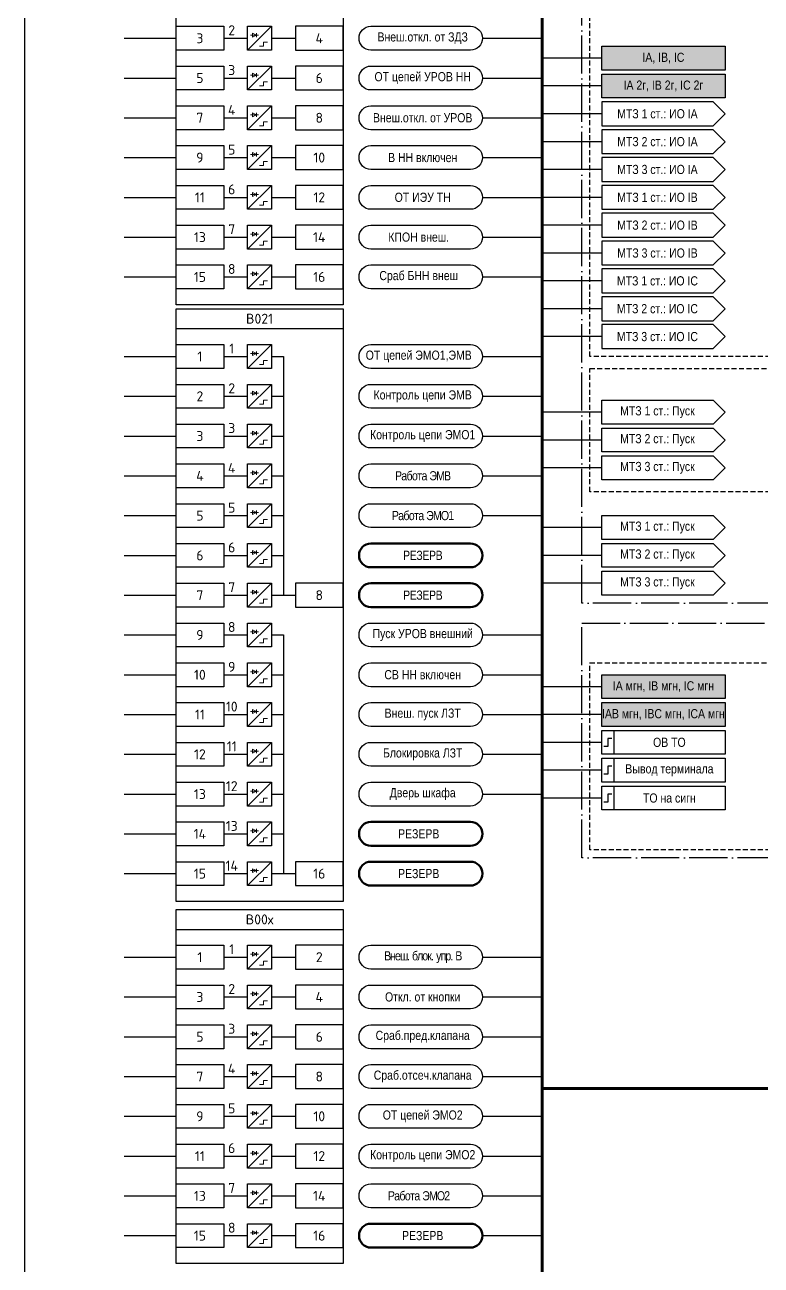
# Model space of a CAD drawing. Header units: millimetres. Extents: x 1491 to 6632, y -558 to 938.
# Drawn here: x 3962 to 4147.1, y -35.4 to 276.4 of the extents above; entities that cross this region are included whole.
import ezdxf
from ezdxf.enums import TextEntityAlignment as Align

# ---------------------------------------------------------------- set-up
doc = ezdxf.new("R2010")
doc.units = ezdxf.units.MM
doc.linetypes.add('ACAD_ISO04W100', pattern=[30, 24, -3, 0, -3])
doc.linetypes.add('штриховая2', pattern=[0.375, 0.25, -0.125])
doc.layers.add('_ОРЗ_0.3', color=7, linetype='Continuous', lineweight=30)
doc.layers.add('TEXT', color=7, linetype='Continuous', lineweight=25)
doc.layers.add('Основная', color=7, linetype='Continuous')
doc.styles.add('2.5_Gost_RD', font='ARIALN.TTF', dxfattribs={"height": 2.5})
doc.styles.add('2.5_ISOCPEUR', font='isocpeur.ttf', dxfattribs={"width": 0.9, "height": 2.5})
doc.styles.add('2.5_ISOCPEUR_1', font='isocpeur.ttf', dxfattribs={"height": 2.5})

# ---------------------------------------------------------------- blocks, each defined once
blk = doc.blocks.new('*U55')
at = {"lineweight": 13, "ltscale": 0.25}
blk.add_line((20.25, 1.25), (20.25, 0.25), dxfattribs=at)
for points in [[(0, 3), (12, 3), (12, -3), (0, -3)], [(18, 3), (24, 3), (24, -3), (18, -3)]]:
    blk.add_lwpolyline(points, close=True)
blk.add_lwpolyline([(20.25, 0.75), (19.25, 1.25), (19.25, 0.25), (20.25, 0.75)], dxfattribs=at)
at = {"lineweight": 13, "flags": 128}
for points in [[(19.5, 1.5, 0, 0, 0), (19.5, 2, 0.25, 0, 0), (19.5, 2.5, 0, 0, 0)], [(20, 1.5, 0, 0, 0), (20, 2, 0.25, 0, 0), (20, 2.5, 0, 0, 0)]]:
    blk.add_lwpolyline(points, format="xyseb", dxfattribs=at)
at = {"layer": 'Основная', "color": 0}
blk.add_line((12, 0), (18, 0), dxfattribs=at)
at = {"layer": 'Основная', "ltscale": 0.25}
blk.add_line((24, 3), (18, -3), dxfattribs=at)
at = {"layer": 'Основная', "color": 0, "lineweight": 13}
blk.add_line((18.75, 0.75), (20.75, 0.75), dxfattribs=at)
for p, q in [((21, -2), (22, -2)), ((22, -1), (23, -1)), ((22, -2), (22, -1))]:
    blk.add_line(p, q, dxfattribs=at).dxf.unprotected_set("ltscale", 0)
at = {"layer": 'Основная', "style": '2.5_ISOCPEUR'}
for tag, p in [('ОУ', (3, 6)), ('K', (14, 2)), ('В', (6, 0))]:
    blk.add_attdef(tag, text='', height=2.5, dxfattribs=at).set_placement(p, align=Align.MIDDLE_CENTER)
blk = doc.blocks.new('*U53')
blk.add_lwpolyline([(0, 3), (-12, 3), (-12, -3), (0, -3)], close=True)
at = {"layer": 'Основная', "style": '2.5_ISOCPEUR'}
for tag, p in [('ОУ', (-7, 10)), ('В', (-6, 0))]:
    blk.add_attdef(tag, text='', height=2.5, dxfattribs=at).set_placement(p, align=Align.MIDDLE_CENTER)
blk = doc.blocks.new('*U42')
at = {"layer": 'Основная', "color": 0}
for p, q in [((0, 0), (2, 0)), ((2, 0), (40, 0)), ((40, 0), (42, 0))]:
    blk.add_line(p, q, dxfattribs=at)

msp = doc.modelspace()

# ---------------------------------------------------------------- hatches: boundary and pattern name
at = {"ltscale": 100, "true_color": 0xf7931d}
h = msp.add_hatch(color=30, dxfattribs=at)
h.dxf.hatch_style = 1
h.paths.add_polyline_path([(4107, 271), (4138, 271), (4138, 265), (4107, 265)])
h = msp.add_hatch(color=30, dxfattribs=at)
h.dxf.hatch_style = 1
h.paths.add_polyline_path([(4107, 264), (4138, 264), (4138, 258), (4107, 258)])
h = msp.add_hatch(color=30, dxfattribs=at)
h.dxf.hatch_style = 1
h.paths.add_polyline_path([(4107, 113), (4138, 113), (4138, 107), (4107, 107)])
h = msp.add_hatch(color=30, dxfattribs=at)
h.dxf.hatch_style = 1
h.paths.add_polyline_path([(4107, 106), (4138, 106), (4138, 100), (4107, 100)])

# ---------------------------------------------------------------- linework, layer by layer
at = {"lineweight": 100, "ltscale": 100}
for p, q in [((4092, 641), (4092, -179)), ((4092, 9), (4722, 9))]:
    msp.add_line(p, q, dxfattribs=at)
at = {"ltscale": 100}
for p, q in [((4077, 273), (4092, 273)), ((4107, 268), (4092, 268)), ((4077, 263), (4092, 263)), ((4107, 261), (4092, 261)), ((4077, 253), (4092, 253)), ((4107, 254), (4092, 254)), ((4107, 247), (4092, 247)), ((4077, 243), (4092, 243)), ((4107, 240), (4092, 240)), ((4077, 233), (4092, 233)), ((4107, 233), (4092, 233)), ((4107, 226), (4092, 226)), ((4077, 223), (4092, 223)), ((4107, 219), (4092, 219)), ((4077, 213), (4092, 213)), ((4107, 212), (4092, 212)), ((4107, 205), (4092, 205)), ((4107, 198), (4092, 198)), ((4027, 193), (4027, 133)), ((4077, 193), (4092, 193)), ((4077, 183), (4092, 183)), ((4107, 179), (4092, 179)), ((4077, 173), (4092, 173)), ((4107, 172), (4092, 172)), ((4077, 163), (4092, 163)), ((4107, 165), (4092, 165)), ((4077, 153), (4092, 153)), ((4107, 150), (4092, 150)), ((4107, 143), (4092, 143)), ((4107, 136), (4092, 136)), ((4027, 123), (4027, 63)), ((4077, 123), (4092, 123)), ((4077, 113), (4092, 113)), ((4107, 110), (4092, 110)), ((4077, 103), (4092, 103)), ((4107, 103), (4092, 103)), ((4107, 96), (4092, 96)), ((4077, 93), (4092, 93)), ((4107, 89), (4092, 89)), ((4077, 83), (4092, 83)), ((4107, 82), (4092, 82)), ((4077, 42), (4092, 42)), ((4077, 32), (4092, 32)), ((4077, 22), (4092, 22)), ((4077, 12), (4092, 12)), ((4077, 2), (4092, 2)), ((4077, -8), (4092, -8)), ((4077, -18), (4092, -18)), ((4077, -28), (4092, -28))]:
    msp.add_line(p, q, dxfattribs=at)
for points in [[(3962, 697), (4994, 697), (4994, -234), (3962, -234)], [(4107, 271), (4138, 271), (4138, 265), (4107, 265)], [(4107, 264), (4138, 264), (4138, 258), (4107, 258)], [(4107, 113), (4138, 113), (4138, 107), (4107, 107)], [(4107, 106), (4138, 106), (4138, 100), (4107, 100)], [(4107, 99), (4110, 99), (4110, 93), (4107, 93)], [(4107, 99), (4138, 99), (4138, 93), (4107, 93)], [(4107, 92), (4138, 92), (4138, 86), (4107, 86)], [(4107, 92), (4110, 92), (4110, 86), (4107, 86)], [(4107, 85), (4110, 85), (4110, 79), (4107, 79)], [(4107, 85), (4138, 85), (4138, 79), (4107, 79)]]:
    msp.add_lwpolyline(points, close=True, dxfattribs=at)
at = {"color": 251, "linetype": 'ACAD_ISO04W100', "lineweight": 30, "ltscale": 0.4, "true_color": 0x58595b}
for points in [[(4102, 641), (4187, 641), (4187, 131), (4102, 131)], [(4102, 126), (4187, 126), (4187, 67), (4102, 67)]]:
    msp.add_lwpolyline(points, close=True, dxfattribs=at)
at = {"linetype": 'штриховая2', "ltscale": 5}
for points in [[(4104, 279), (4185, 279), (4185, 193), (4104, 193)], [(4104, 190), (4185, 190), (4185, 159), (4104, 159)], [(4104, 116), (4185, 116), (4185, 69), (4104, 69)]]:
    msp.add_lwpolyline(points, close=True, dxfattribs=at)
at = {"color": 3, "ltscale": 100}
msp.add_lwpolyline([(4049, 270, -1), (4049, 276), (4074, 276, -1), (4074, 270)], format="xyb", close=True, dxfattribs=at)
at = {"ltscale": 100}
for points in [[(3987, 273), (4000, 273)], [(4024, 273), (4030, 273)], [(3987, 263), (4000, 263)], [(4024, 263), (4030, 263)], [(4138, 254), (4135, 257), (4107, 257), (4107, 251), (4135, 251), (4138, 254)], [(3987, 253), (4000, 253)], [(4024, 253), (4030, 253)], [(4138, 247), (4135, 250), (4107, 250), (4107, 244), (4135, 244), (4138, 247)], [(3987, 243), (4000, 243)], [(4024, 243), (4030, 243)], [(4138, 240), (4135, 243), (4107, 243), (4107, 237), (4135, 237), (4138, 240)], [(4138, 233), (4135, 236), (4107, 236), (4107, 230), (4135, 230), (4138, 233)], [(3987, 233), (4000, 233)], [(4024, 233), (4030, 233)], [(4138, 226), (4135, 229), (4107, 229), (4107, 223), (4135, 223), (4138, 226)], [(3987, 223), (4000, 223)], [(4024, 223), (4030, 223)], [(4138, 219), (4135, 222), (4107, 222), (4107, 216), (4135, 216), (4138, 219)], [(3987, 213), (4000, 213)], [(4024, 213), (4030, 213)], [(4138, 212), (4135, 215), (4107, 215), (4107, 209), (4135, 209), (4138, 212)], [(4138, 205), (4135, 208), (4107, 208), (4107, 202), (4135, 202), (4138, 205)], [(4138, 198), (4135, 201), (4107, 201), (4107, 195), (4135, 195), (4138, 198)], [(3987, 193), (4000, 193)], [(4024, 193), (4027, 193)], [(3987, 183), (4000, 183)], [(4024, 183), (4027, 183)], [(4107, 182), (4135, 182), (4138, 179), (4135, 176), (4107, 176), (4107, 182)], [(4107, 175), (4135, 175), (4138, 172), (4135, 169), (4107, 169), (4107, 175)], [(3987, 173), (4000, 173)], [(4024, 173), (4027, 173)], [(4107, 168), (4135, 168), (4138, 165), (4135, 162), (4107, 162), (4107, 168)], [(3987, 163), (4000, 163)], [(4024, 163), (4027, 163)], [(3987, 153), (4000, 153)], [(4024, 153), (4027, 153)], [(4107, 153), (4135, 153), (4138, 150), (4135, 147), (4107, 147), (4107, 153)], [(4107, 146), (4135, 146), (4138, 143), (4135, 140), (4107, 140), (4107, 146)], [(3987, 143), (4000, 143)], [(4024, 143), (4027, 143)], [(4107, 139), (4135, 139), (4138, 136), (4135, 133), (4107, 133), (4107, 139)], [(3987, 133), (4000, 133)], [(4024, 133), (4030, 133)], [(3987, 123), (4000, 123)], [(4024, 123), (4027, 123)], [(3987, 113), (4000, 113)], [(4024, 113), (4027, 113)], [(3987, 103), (4000, 103)], [(4024, 103), (4027, 103)], [(3987, 93), (4000, 93)], [(4024, 93), (4027, 93)], [(3987, 83), (4000, 83)], [(4024, 83), (4027, 83)], [(3987, 73), (4000, 73)], [(4024, 73), (4027, 73)], [(3987, 63), (4000, 63)], [(4024, 63), (4027, 63)], [(4024, 63), (4030, 63)], [(3987, 42), (4000, 42)], [(4024, 42), (4030, 42)], [(3987, 32), (4000, 32)], [(4024, 32), (4030, 32)], [(3987, 22), (4000, 22)], [(4024, 22), (4030, 22)], [(3987, 12), (4000, 12)], [(4024, 12), (4030, 12)], [(3987, 2), (4000, 2)], [(4024, 2), (4030, 2)], [(3987, -8), (4000, -8)], [(4024, -8), (4030, -8)], [(3987, -18), (4000, -18)], [(4024, -18), (4030, -18)], [(3987, -28), (4000, -28)], [(4024, -28), (4030, -28)]]:
    msp.add_lwpolyline(points, dxfattribs=at)
at = {"color": 4, "ltscale": 100}
for points in [[(4049, 260, -1), (4049, 266), (4074, 266, -1), (4074, 260)], [(4049, 250, -1), (4049, 256), (4074, 256, -1), (4074, 250)], [(4049, 240, -1), (4049, 246), (4074, 246, -1), (4074, 240)]]:
    msp.add_lwpolyline(points, format="xyb", close=True, dxfattribs=at)
at = {"color": 5, "ltscale": 100}
for points in [[(4049, 230, -1), (4049, 236), (4074, 236, -1), (4074, 230)], [(4049, 220, -1), (4049, 226), (4074, 226, -1), (4074, 220)], [(4049, 210, -1), (4049, 216), (4074, 216, -1), (4074, 210)]]:
    msp.add_lwpolyline(points, format="xyb", close=True, dxfattribs=at)
at = {"color": 30, "ltscale": 100, "true_color": 0xf26722}
for points in [[(4049, 190, -1), (4049, 196), (4074, 196, -1), (4074, 190)], [(4049, 180, -1), (4049, 186), (4074, 186, -1), (4074, 180)], [(4049, 170, -1), (4049, 176), (4074, 176, -1), (4074, 170)], [(4049, 160, -1), (4049, 166), (4074, 166, -1), (4074, 160)], [(4049, 150, -1), (4049, 156), (4074, 156, -1), (4074, 150)]]:
    msp.add_lwpolyline(points, format="xyb", close=True, dxfattribs=at)
at = {"color": 30, "lineweight": 50, "ltscale": 100, "true_color": 0xf26722}
for points in [[(4049, 140, -1), (4049, 146), (4074, 146, -1), (4074, 140)], [(4049, 130, -1), (4049, 136), (4074, 136, -1), (4074, 130)]]:
    msp.add_lwpolyline(points, format="xyb", close=True, dxfattribs=at)
at = {"ltscale": 100}
for points in [[(4049, 120, -1), (4049, 126), (4074, 126, -1), (4074, 120)], [(4049, 110, -1), (4049, 116), (4074, 116, -1), (4074, 110)], [(4049, 100, -1), (4049, 106), (4074, 106, -1), (4074, 100)], [(4049, 90, -1), (4049, 96), (4074, 96, -1), (4074, 90)], [(4049, 80, -1), (4049, 86), (4074, 86, -1), (4074, 80)]]:
    msp.add_lwpolyline(points, format="xyb", close=True, dxfattribs=at)
at = {"lineweight": 30, "ltscale": 100}
for points in [[(4109.5, 97), (4108.5, 97), (4108.5, 95), (4107.5, 95)], [(4109.5, 90), (4108.5, 90), (4108.5, 88), (4107.5, 88)], [(4109.5, 83), (4108.5, 83), (4108.5, 81), (4107.5, 81)]]:
    msp.add_lwpolyline(points, dxfattribs=at)
at = {"lineweight": 50, "ltscale": 100}
for points in [[(4049, 70, -1), (4049, 76), (4074, 76, -1), (4074, 70)], [(4049, 60, -1), (4049, 66), (4074, 66, -1), (4074, 60)]]:
    msp.add_lwpolyline(points, format="xyb", close=True, dxfattribs=at)
at = {"color": 6, "ltscale": 100}
for points in [[(4049, 39, -1), (4049, 45), (4074, 45, -1), (4074, 39)], [(4049, 29, -1), (4049, 35), (4074, 35, -1), (4074, 29)]]:
    msp.add_lwpolyline(points, format="xyb", close=True, dxfattribs=at)
at = {"color": 1, "ltscale": 100}
for points in [[(4049, 19, -1), (4049, 25), (4074, 25, -1), (4074, 19)], [(4049, 9, -1), (4049, 15), (4074, 15, -1), (4074, 9)]]:
    msp.add_lwpolyline(points, format="xyb", close=True, dxfattribs=at)
at = {"color": 85, "ltscale": 100, "true_color": 0x58ba48}
for points in [[(4049, -1, -1), (4049, 5), (4074, 5, -1), (4074, -1)], [(4049, -11, -1), (4049, -5), (4074, -5, -1), (4074, -11)], [(4049, -21, -1), (4049, -15), (4074, -15, -1), (4074, -21)]]:
    msp.add_lwpolyline(points, format="xyb", close=True, dxfattribs=at)
at = {"color": 8, "lineweight": 50, "ltscale": 100}
msp.add_lwpolyline([(4049, -31, -1), (4049, -25), (4074, -25, -1), (4074, -31)], format="xyb", close=True, dxfattribs=at)
at = {"layer": '_ОРЗ_0.3', "ltscale": 100}
for points in [[(4000, 295), (4042, 295), (4042, 206), (4000, 206)], [(4000, 205), (4042, 205), (4042, 56), (4000, 56)], [(4000, 54), (4042, 54), (4042, -35), (4000, -35)]]:
    msp.add_lwpolyline(points, close=True, dxfattribs=at)

# ---------------------------------------------------------------- block references
at = {"ltscale": 0.25}
for p in [(4000, 200), (4000, 49)]:
    msp.add_blockref('*U42', p, dxfattribs=at)
at = {"layer": '_ОРЗ_0.3', "ltscale": 0.25}
ref = msp.add_blockref('*U55', (4000, 273), dxfattribs=at)
ref.add_attrib('В', '3', dxfattribs={"layer": 'Основная', "height": 2.5, "style": '2.5_ISOCPEUR'}).set_placement((4006, 273), align=Align.MIDDLE_CENTER)
ref.add_attrib('K', '2', dxfattribs={"layer": 'Основная', "height": 2.5, "style": '2.5_ISOCPEUR'}).set_placement((4014, 275), align=Align.MIDDLE_CENTER)
ref = msp.add_blockref('*U53', (4042, 273), dxfattribs=at)
ref.add_attrib('В', '4', dxfattribs={"layer": 'Основная', "height": 2.5, "style": '2.5_ISOCPEUR'}).set_placement((4036, 273), align=Align.MIDDLE_CENTER)
ref = msp.add_blockref('*U55', (4000, 263), dxfattribs=at)
ref.add_attrib('В', '5', dxfattribs={"layer": 'Основная', "height": 2.5, "style": '2.5_ISOCPEUR'}).set_placement((4006, 263), align=Align.MIDDLE_CENTER)
ref.add_attrib('K', '3', dxfattribs={"layer": 'Основная', "height": 2.5, "style": '2.5_ISOCPEUR'}).set_placement((4014, 265), align=Align.MIDDLE_CENTER)
ref = msp.add_blockref('*U53', (4042, 263), dxfattribs=at)
ref.add_attrib('В', '6', dxfattribs={"layer": 'Основная', "height": 2.5, "style": '2.5_ISOCPEUR'}).set_placement((4036, 263), align=Align.MIDDLE_CENTER)
ref = msp.add_blockref('*U55', (4000, 253), dxfattribs=at)
ref.add_attrib('В', '7', dxfattribs={"layer": 'Основная', "height": 2.5, "style": '2.5_ISOCPEUR'}).set_placement((4006, 253), align=Align.MIDDLE_CENTER)
ref.add_attrib('K', '4', dxfattribs={"layer": 'Основная', "height": 2.5, "style": '2.5_ISOCPEUR'}).set_placement((4014, 255), align=Align.MIDDLE_CENTER)
ref = msp.add_blockref('*U53', (4042, 253), dxfattribs=at)
ref.add_attrib('В', '8', dxfattribs={"layer": 'Основная', "height": 2.5, "style": '2.5_ISOCPEUR'}).set_placement((4036, 253), align=Align.MIDDLE_CENTER)
ref = msp.add_blockref('*U55', (4000, 243), dxfattribs=at)
ref.add_attrib('В', '9', dxfattribs={"layer": 'Основная', "height": 2.5, "style": '2.5_ISOCPEUR'}).set_placement((4006, 243), align=Align.MIDDLE_CENTER)
ref.add_attrib('K', '5', dxfattribs={"layer": 'Основная', "height": 2.5, "style": '2.5_ISOCPEUR'}).set_placement((4014, 245), align=Align.MIDDLE_CENTER)
ref = msp.add_blockref('*U53', (4042, 243), dxfattribs=at)
ref.add_attrib('В', '10', dxfattribs={"layer": 'Основная', "height": 2.5, "style": '2.5_ISOCPEUR'}).set_placement((4036, 243), align=Align.MIDDLE_CENTER)
ref = msp.add_blockref('*U55', (4000, 233), dxfattribs=at)
ref.add_attrib('В', '11', dxfattribs={"layer": 'Основная', "height": 2.5, "style": '2.5_ISOCPEUR'}).set_placement((4006, 233), align=Align.MIDDLE_CENTER)
ref.add_attrib('K', '6', dxfattribs={"layer": 'Основная', "height": 2.5, "style": '2.5_ISOCPEUR'}).set_placement((4014, 235), align=Align.MIDDLE_CENTER)
ref = msp.add_blockref('*U53', (4042, 233), dxfattribs=at)
ref.add_attrib('В', '12', dxfattribs={"layer": 'Основная', "height": 2.5, "style": '2.5_ISOCPEUR'}).set_placement((4036, 233), align=Align.MIDDLE_CENTER)
ref = msp.add_blockref('*U55', (4000, 223), dxfattribs=at)
ref.add_attrib('В', '13', dxfattribs={"layer": 'Основная', "height": 2.5, "style": '2.5_ISOCPEUR'}).set_placement((4006, 223), align=Align.MIDDLE_CENTER)
ref.add_attrib('K', '7', dxfattribs={"layer": 'Основная', "height": 2.5, "style": '2.5_ISOCPEUR'}).set_placement((4014, 225), align=Align.MIDDLE_CENTER)
ref = msp.add_blockref('*U53', (4042, 223), dxfattribs=at)
ref.add_attrib('В', '14', dxfattribs={"layer": 'Основная', "height": 2.5, "style": '2.5_ISOCPEUR'}).set_placement((4036, 223), align=Align.MIDDLE_CENTER)
ref = msp.add_blockref('*U55', (4000, 213), dxfattribs=at)
ref.add_attrib('В', '15', dxfattribs={"layer": 'Основная', "height": 2.5, "style": '2.5_ISOCPEUR'}).set_placement((4006, 213), align=Align.MIDDLE_CENTER)
ref.add_attrib('K', '8', dxfattribs={"layer": 'Основная', "height": 2.5, "style": '2.5_ISOCPEUR'}).set_placement((4014, 215), align=Align.MIDDLE_CENTER)
ref = msp.add_blockref('*U53', (4042, 213), dxfattribs=at)
ref.add_attrib('В', '16', dxfattribs={"layer": 'Основная', "height": 2.5, "style": '2.5_ISOCPEUR'}).set_placement((4036, 213), align=Align.MIDDLE_CENTER)
ref = msp.add_blockref('*U55', (4000, 193), dxfattribs=at)
ref.add_attrib('В', '1', dxfattribs={"layer": 'Основная', "height": 2.5, "style": '2.5_ISOCPEUR'}).set_placement((4006, 193), align=Align.MIDDLE_CENTER)
ref.add_attrib('K', '1', dxfattribs={"layer": 'Основная', "height": 2.5, "style": '2.5_ISOCPEUR'}).set_placement((4014, 195), align=Align.MIDDLE_CENTER)
ref = msp.add_blockref('*U55', (4000, 183), dxfattribs=at)
ref.add_attrib('В', '2', dxfattribs={"layer": 'Основная', "height": 2.5, "style": '2.5_ISOCPEUR'}).set_placement((4006, 183), align=Align.MIDDLE_CENTER)
ref.add_attrib('K', '2', dxfattribs={"layer": 'Основная', "height": 2.5, "style": '2.5_ISOCPEUR'}).set_placement((4014, 185), align=Align.MIDDLE_CENTER)
ref = msp.add_blockref('*U55', (4000, 173), dxfattribs=at)
ref.add_attrib('В', '3', dxfattribs={"layer": 'Основная', "height": 2.5, "style": '2.5_ISOCPEUR'}).set_placement((4006, 173), align=Align.MIDDLE_CENTER)
ref.add_attrib('K', '3', dxfattribs={"layer": 'Основная', "height": 2.5, "style": '2.5_ISOCPEUR'}).set_placement((4014, 175), align=Align.MIDDLE_CENTER)
ref = msp.add_blockref('*U55', (4000, 163), dxfattribs=at)
ref.add_attrib('В', '4', dxfattribs={"layer": 'Основная', "height": 2.5, "style": '2.5_ISOCPEUR'}).set_placement((4006, 163), align=Align.MIDDLE_CENTER)
ref.add_attrib('K', '4', dxfattribs={"layer": 'Основная', "height": 2.5, "style": '2.5_ISOCPEUR'}).set_placement((4014, 165), align=Align.MIDDLE_CENTER)
ref = msp.add_blockref('*U55', (4000, 153), dxfattribs=at)
ref.add_attrib('В', '5', dxfattribs={"layer": 'Основная', "height": 2.5, "style": '2.5_ISOCPEUR'}).set_placement((4006, 153), align=Align.MIDDLE_CENTER)
ref.add_attrib('K', '5', dxfattribs={"layer": 'Основная', "height": 2.5, "style": '2.5_ISOCPEUR'}).set_placement((4014, 155), align=Align.MIDDLE_CENTER)
ref = msp.add_blockref('*U55', (4000, 143), dxfattribs=at)
ref.add_attrib('В', '6', dxfattribs={"layer": 'Основная', "height": 2.5, "style": '2.5_ISOCPEUR'}).set_placement((4006, 143), align=Align.MIDDLE_CENTER)
ref.add_attrib('K', '6', dxfattribs={"layer": 'Основная', "height": 2.5, "style": '2.5_ISOCPEUR'}).set_placement((4014, 145), align=Align.MIDDLE_CENTER)
ref = msp.add_blockref('*U55', (4000, 133), dxfattribs=at)
ref.add_attrib('В', '7', dxfattribs={"layer": 'Основная', "height": 2.5, "style": '2.5_ISOCPEUR'}).set_placement((4006, 133), align=Align.MIDDLE_CENTER)
ref.add_attrib('K', '7', dxfattribs={"layer": 'Основная', "height": 2.5, "style": '2.5_ISOCPEUR'}).set_placement((4014, 135), align=Align.MIDDLE_CENTER)
ref = msp.add_blockref('*U53', (4042, 133), dxfattribs=at)
ref.add_attrib('В', '8', dxfattribs={"layer": 'Основная', "height": 2.5, "style": '2.5_ISOCPEUR'}).set_placement((4036, 133), align=Align.MIDDLE_CENTER)
ref = msp.add_blockref('*U55', (4000, 123), dxfattribs=at)
ref.add_attrib('В', '9', dxfattribs={"layer": 'Основная', "height": 2.5, "style": '2.5_ISOCPEUR'}).set_placement((4006, 123), align=Align.MIDDLE_CENTER)
ref.add_attrib('K', '8', dxfattribs={"layer": 'Основная', "height": 2.5, "style": '2.5_ISOCPEUR'}).set_placement((4014, 125), align=Align.MIDDLE_CENTER)
ref = msp.add_blockref('*U55', (4000, 113), dxfattribs=at)
ref.add_attrib('В', '10', dxfattribs={"layer": 'Основная', "height": 2.5, "style": '2.5_ISOCPEUR'}).set_placement((4006, 113), align=Align.MIDDLE_CENTER)
ref.add_attrib('K', '9', dxfattribs={"layer": 'Основная', "height": 2.5, "style": '2.5_ISOCPEUR'}).set_placement((4014, 115), align=Align.MIDDLE_CENTER)
ref = msp.add_blockref('*U55', (4000, 103), dxfattribs=at)
ref.add_attrib('В', '11', dxfattribs={"layer": 'Основная', "height": 2.5, "style": '2.5_ISOCPEUR'}).set_placement((4006, 103), align=Align.MIDDLE_CENTER)
ref.add_attrib('K', '10', dxfattribs={"layer": 'Основная', "height": 2.5, "style": '2.5_ISOCPEUR'}).set_placement((4014, 105), align=Align.MIDDLE_CENTER)
ref = msp.add_blockref('*U55', (4000, 93), dxfattribs=at)
ref.add_attrib('В', '12', dxfattribs={"layer": 'Основная', "height": 2.5, "style": '2.5_ISOCPEUR'}).set_placement((4006, 93), align=Align.MIDDLE_CENTER)
ref.add_attrib('K', '11', dxfattribs={"layer": 'Основная', "height": 2.5, "style": '2.5_ISOCPEUR'}).set_placement((4014, 95), align=Align.MIDDLE_CENTER)
ref = msp.add_blockref('*U55', (4000, 83), dxfattribs=at)
ref.add_attrib('В', '13', dxfattribs={"layer": 'Основная', "height": 2.5, "style": '2.5_ISOCPEUR'}).set_placement((4006, 83), align=Align.MIDDLE_CENTER)
ref.add_attrib('K', '12', dxfattribs={"layer": 'Основная', "height": 2.5, "style": '2.5_ISOCPEUR'}).set_placement((4014, 85), align=Align.MIDDLE_CENTER)
ref = msp.add_blockref('*U55', (4000, 73), dxfattribs=at)
ref.add_attrib('В', '14', dxfattribs={"layer": 'Основная', "height": 2.5, "style": '2.5_ISOCPEUR'}).set_placement((4006, 73), align=Align.MIDDLE_CENTER)
ref.add_attrib('K', '13', dxfattribs={"layer": 'Основная', "height": 2.5, "style": '2.5_ISOCPEUR'}).set_placement((4014, 75), align=Align.MIDDLE_CENTER)
ref = msp.add_blockref('*U55', (4000, 63), dxfattribs=at)
ref.add_attrib('В', '15', dxfattribs={"layer": 'Основная', "height": 2.5, "style": '2.5_ISOCPEUR'}).set_placement((4006, 63), align=Align.MIDDLE_CENTER)
ref.add_attrib('K', '14', dxfattribs={"layer": 'Основная', "height": 2.5, "style": '2.5_ISOCPEUR'}).set_placement((4014, 65), align=Align.MIDDLE_CENTER)
ref = msp.add_blockref('*U53', (4042, 63), dxfattribs=at)
ref.add_attrib('В', '16', dxfattribs={"layer": 'Основная', "height": 2.5, "style": '2.5_ISOCPEUR'}).set_placement((4036, 63), align=Align.MIDDLE_CENTER)
ref = msp.add_blockref('*U55', (4000, 42), dxfattribs=at)
ref.add_attrib('В', '1', dxfattribs={"layer": 'Основная', "height": 2.5, "style": '2.5_ISOCPEUR'}).set_placement((4006, 42), align=Align.MIDDLE_CENTER)
ref.add_attrib('K', '1', dxfattribs={"layer": 'Основная', "height": 2.5, "style": '2.5_ISOCPEUR'}).set_placement((4014, 44), align=Align.MIDDLE_CENTER)
ref = msp.add_blockref('*U53', (4042, 42), dxfattribs=at)
ref.add_attrib('В', '2', dxfattribs={"layer": 'Основная', "height": 2.5, "style": '2.5_ISOCPEUR'}).set_placement((4036, 42), align=Align.MIDDLE_CENTER)
ref = msp.add_blockref('*U55', (4000, 32), dxfattribs=at)
ref.add_attrib('В', '3', dxfattribs={"layer": 'Основная', "height": 2.5, "style": '2.5_ISOCPEUR'}).set_placement((4006, 32), align=Align.MIDDLE_CENTER)
ref.add_attrib('K', '2', dxfattribs={"layer": 'Основная', "height": 2.5, "style": '2.5_ISOCPEUR'}).set_placement((4014, 34), align=Align.MIDDLE_CENTER)
ref = msp.add_blockref('*U53', (4042, 32), dxfattribs=at)
ref.add_attrib('В', '4', dxfattribs={"layer": 'Основная', "height": 2.5, "style": '2.5_ISOCPEUR'}).set_placement((4036, 32), align=Align.MIDDLE_CENTER)
ref = msp.add_blockref('*U55', (4000, 22), dxfattribs=at)
ref.add_attrib('В', '5', dxfattribs={"layer": 'Основная', "height": 2.5, "style": '2.5_ISOCPEUR'}).set_placement((4006, 22), align=Align.MIDDLE_CENTER)
ref.add_attrib('K', '3', dxfattribs={"layer": 'Основная', "height": 2.5, "style": '2.5_ISOCPEUR'}).set_placement((4014, 24), align=Align.MIDDLE_CENTER)
ref = msp.add_blockref('*U53', (4042, 22), dxfattribs=at)
ref.add_attrib('В', '6', dxfattribs={"layer": 'Основная', "height": 2.5, "style": '2.5_ISOCPEUR'}).set_placement((4036, 22), align=Align.MIDDLE_CENTER)
ref = msp.add_blockref('*U55', (4000, 12), dxfattribs=at)
ref.add_attrib('В', '7', dxfattribs={"layer": 'Основная', "height": 2.5, "style": '2.5_ISOCPEUR'}).set_placement((4006, 12), align=Align.MIDDLE_CENTER)
ref.add_attrib('K', '4', dxfattribs={"layer": 'Основная', "height": 2.5, "style": '2.5_ISOCPEUR'}).set_placement((4014, 14), align=Align.MIDDLE_CENTER)
ref = msp.add_blockref('*U53', (4042, 12), dxfattribs=at)
ref.add_attrib('В', '8', dxfattribs={"layer": 'Основная', "height": 2.5, "style": '2.5_ISOCPEUR'}).set_placement((4036, 12), align=Align.MIDDLE_CENTER)
ref = msp.add_blockref('*U55', (4000, 2), dxfattribs=at)
ref.add_attrib('В', '9', dxfattribs={"layer": 'Основная', "height": 2.5, "style": '2.5_ISOCPEUR'}).set_placement((4006, 2), align=Align.MIDDLE_CENTER)
ref.add_attrib('K', '5', dxfattribs={"layer": 'Основная', "height": 2.5, "style": '2.5_ISOCPEUR'}).set_placement((4014, 4), align=Align.MIDDLE_CENTER)
ref = msp.add_blockref('*U53', (4042, 2), dxfattribs=at)
ref.add_attrib('В', '10', dxfattribs={"layer": 'Основная', "height": 2.5, "style": '2.5_ISOCPEUR'}).set_placement((4036, 2), align=Align.MIDDLE_CENTER)
ref = msp.add_blockref('*U55', (4000, -8), dxfattribs=at)
ref.add_attrib('В', '11', dxfattribs={"layer": 'Основная', "height": 2.5, "style": '2.5_ISOCPEUR'}).set_placement((4006, -8), align=Align.MIDDLE_CENTER)
ref.add_attrib('K', '6', dxfattribs={"layer": 'Основная', "height": 2.5, "style": '2.5_ISOCPEUR'}).set_placement((4014, -6), align=Align.MIDDLE_CENTER)
ref = msp.add_blockref('*U53', (4042, -8), dxfattribs=at)
ref.add_attrib('В', '12', dxfattribs={"layer": 'Основная', "height": 2.5, "style": '2.5_ISOCPEUR'}).set_placement((4036, -8), align=Align.MIDDLE_CENTER)
ref = msp.add_blockref('*U55', (4000, -18), dxfattribs=at)
ref.add_attrib('В', '13', dxfattribs={"layer": 'Основная', "height": 2.5, "style": '2.5_ISOCPEUR'}).set_placement((4006, -18), align=Align.MIDDLE_CENTER)
ref.add_attrib('K', '7', dxfattribs={"layer": 'Основная', "height": 2.5, "style": '2.5_ISOCPEUR'}).set_placement((4014, -16), align=Align.MIDDLE_CENTER)
ref = msp.add_blockref('*U53', (4042, -18), dxfattribs=at)
ref.add_attrib('В', '14', dxfattribs={"layer": 'Основная', "height": 2.5, "style": '2.5_ISOCPEUR'}).set_placement((4036, -18), align=Align.MIDDLE_CENTER)
ref = msp.add_blockref('*U55', (4000, -28), dxfattribs=at)
ref.add_attrib('В', '15', dxfattribs={"layer": 'Основная', "height": 2.5, "style": '2.5_ISOCPEUR'}).set_placement((4006, -28), align=Align.MIDDLE_CENTER)
ref.add_attrib('K', '8', dxfattribs={"layer": 'Основная', "height": 2.5, "style": '2.5_ISOCPEUR'}).set_placement((4014, -26), align=Align.MIDDLE_CENTER)
ref = msp.add_blockref('*U53', (4042, -28), dxfattribs=at)
ref.add_attrib('В', '16', dxfattribs={"layer": 'Основная', "height": 2.5, "style": '2.5_ISOCPEUR'}).set_placement((4036, -28), align=Align.MIDDLE_CENTER)

# ---------------------------------------------------------------- texts
at = {"ltscale": 100, "char_height": 2.3, "attachment_point": 5, "style": '2.5_Gost_RD'}
for s, insert, width in [('\\pxsm0.7;Внеш.откл. от ЗДЗ', (4062, 273), 28.7717), ('\\pxsm0.7;ОТ цепей УРОВ НН', (4062, 263), 31), ('\\pxsm0.7;Внеш.откл. от УРОВ', (4062, 253), 29.0175), ('В НН включен', (4062, 243), 28), ('\\pxsm0.7;ОТ ИЭУ ТН', (4062, 233), 31), ('\\pxsm0.7;КПОН внеш.', (4061, 223), 31), ('\\pxsm0.7;Сраб БНН внеш', (4061, 213), 30.2779), ('Пуск УРОВ внешний', (4062, 123), 31), ('СВ НН включен', (4062, 113), 31), ('\\A1;\\pxsm0.7;Сраб.пред.клапана', (4062, 22), 31), ('\\A1;\\pxsm0.7;Сраб.отсеч.клапана', (4062, 12), 31)]:
    msp.add_mtext(s, dxfattribs=dict(at, insert=insert, width=width))
at = {"color": 0, "ltscale": 100, "char_height": 2.3, "attachment_point": 5, "style": '2.5_Gost_RD'}
for s, insert, width in [('\\pxqc;{\\C256;IA, IB, IC}', (4122.5, 268), 23.725), ('\\pxqc;{\\C256;IA 2г, IB 2г, IC 2г}', (4122.5, 261), 23.725), ('{\\C256;IA мгн, IB мгн, IC мгн}', (4122.5, 110), 31), ('{\\C256;IAB мгн, IBC мгн, ICA мгн}', (4122.5, 103), 31)]:
    msp.add_mtext(s, dxfattribs=dict(at, insert=insert, width=width))
at = {"ltscale": 0.25, "char_height": 2.5, "width": 42, "attachment_point": 5, "style": '2.5_ISOCPEUR_1'}
for s, insert in [('B021', (4021, 202.5)), ('B00х', (4021, 51.5))]:
    msp.add_mtext(s, dxfattribs=dict(at, insert=insert))
at = {"layer": 'TEXT', "ltscale": 100, "char_height": 2.3, "attachment_point": 5, "style": '2.5_Gost_RD'}
for s, insert, width in [('\\pxsm0.7;МТЗ 1 ст.: ИО IА', (4121, 254), 28), ('\\pxsm0.7;МТЗ 2 ст.: ИО IА', (4121, 247), 28), ('\\pxsm0.7;МТЗ 3 ст.: ИО IА', (4121, 240), 28), ('\\pxsm0.7;МТЗ 1 ст.: ИО IB', (4121, 233), 28), ('\\pxsm0.7;МТЗ 2 ст.: ИО IB', (4121, 226), 28), ('\\pxsm0.7;МТЗ 3 ст.: ИО IB', (4121, 219), 28), ('\\pxsm0.7;МТЗ 1 ст.: ИО IC', (4121, 212), 28), ('\\pxsm0.7;МТЗ 2 ст.: ИО IC', (4121, 205), 28), ('\\pxsm0.7;МТЗ 3 ст.: ИО IC', (4121, 198), 28), ('\\pxsm0.7;ОТ цепей ЭМО1,ЭМВ', (4061, 193), 31), ('\\pxsm0.7;Контроль цепи ЭМВ', (4062, 183), 28), ('\\pxsm0.7;Контроль цепи ЭМО1', (4062, 173), 28), ('\\pxsm0.7;{\\T0.9;Работа ЭМВ}', (4062, 163), 31), ('\\pxsm0.7;{\\T0.9;Работа ЭМО1}', (4062, 153), 31), ('\\pxsm0.7;{\\T0.95;РЕЗЕРВ}', (4062, 143), 31), ('\\pxsm0.7;{\\T0.95;РЕЗЕРВ}', (4062, 133), 31), ('\\A1;\\pxsm0.7;Внеш. пуск ЛЗТ', (4062, 103), 31), ('\\A1;\\pxsm0.7;Блокировка ЛЗТ', (4062, 93), 31), ('\\pxsm0.7;Дверь шкафа', (4062, 83), 31), ('\\pxsm0.7;РЕЗЕРВ', (4061, 73), 31), ('\\pxsm0.7;РЕЗЕРВ', (4061, 63), 31), ('\\pxsm0.7;{\\T0.85;Внеш. блок. упр. В}', (4062, 42), 31), ('\\pxsm0.7;Откл. от кнопки', (4062, 32), 31), ('\\pxsm0.7;ОТ цепей ЭМО2', (4062, 2), 31), ('\\pxsm0.7;Контроль цепи ЭМО2', (4062, -8), 28), ('\\pxsm0.7;{\\T0.9;Работа ЭМО2}', (4061, -18), 31), ('\\pxsm0.7;РЕЗЕРВ', (4062, -28), 31)]:
    msp.add_mtext(s, dxfattribs=dict(at, insert=insert, width=width))
at = {"layer": 'TEXT', "color": 0, "ltscale": 100, "char_height": 2.3, "width": 28, "attachment_point": 5, "style": '2.5_Gost_RD'}
for s, insert in [('\\pxsm0.7;{\\C256;МТЗ 1 ст.: Пуск}', (4121, 179)), ('\\pxsm0.7;{\\C256;МТЗ 2 ст.: Пуск}', (4121, 172)), ('\\pxsm0.7;{\\C256;МТЗ 3 ст.: Пуск}', (4121, 165)), ('\\pxsm0.7;{\\C256;МТЗ 1 ст.: Пуск}', (4121, 150)), ('\\pxsm0.7;{\\C256;МТЗ 2 ст.: Пуск}', (4121, 143)), ('\\pxsm0.7;{\\C256;МТЗ 3 ст.: Пуск}', (4121, 136)), ('\\pxsm0.7;{\\C256;ОВ ТО}', (4124, 96)), ('\\pxsm0.7;{\\C256;Вывод терминала}', (4124, 89)), ('\\pxsm0.7;{\\C256;ТО на сигн}', (4124, 82))]:
    msp.add_mtext(s, dxfattribs=dict(at, insert=insert))

doc.saveas('drawing.dxf')
